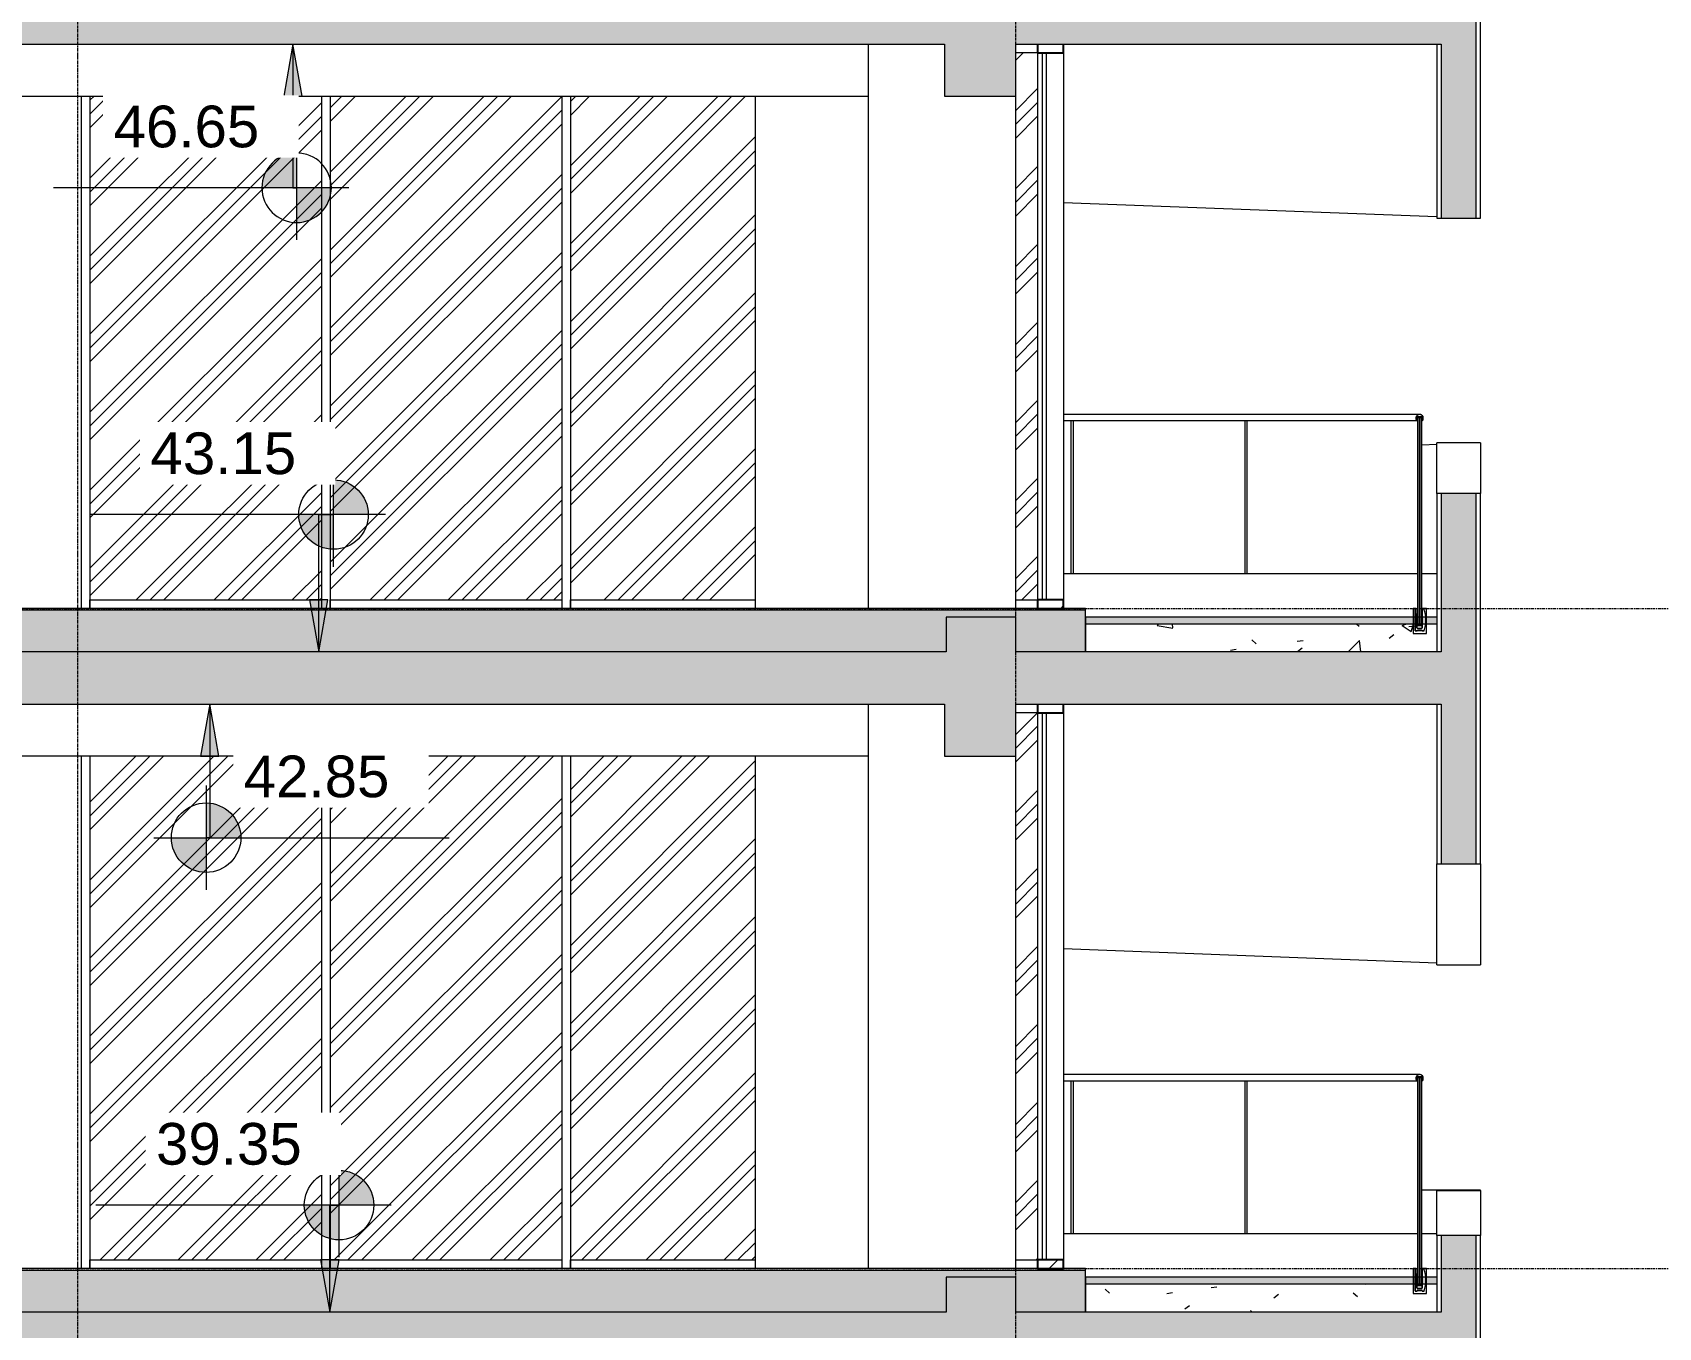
# Model space of a CAD drawing. Header units: millimetres. Extents: x 78096 to 288885, y -20632 to 149556.
# Drawn here: x 236075 to 245434, y 103761 to 111216 of the extents above; entities that cross this region are included whole.
import ezdxf

# ---------------------------------------------------------------- set-up
doc = ezdxf.new("R2010")
doc.units = ezdxf.units.MM
doc.linetypes.add('Centre', pattern=[31.75, 6.35, -4.7625, 15.875, -4.7625])
doc.linetypes.add('Grid Line', pattern=[22.225, 12.7, -3.175, 3.175, -3.175])
for name, color, linetype, lineweight in [('A-DETL', 90, 'Continuous', 9), ('A-DETL-GENF', 92, 'Continuous', 9), ('A-FLOR', 192, 'Continuous', 9), ('A-FLOR-FNSH', 192, 'Continuous', 35), ('A-FLOR-HRAL', 11, 'Continuous', 9), ('A-FLOR-LEVL', 51, 'Continuous', 9), ('A-FLOR-MCUT', 51, 'Continuous', 9), ('A-FLOR-PATT', 8, 'Continuous', 35), ('A-GLAZ-CURT', 52, 'Continuous', 9), ('A-GLAZ-CWMG', 51, 'Continuous', 9), ('A-WALL', 113, 'Continuous', 9), ('A-WALL-FNSH', 113, 'Continuous', 25), ('G-ANNO-DIMS', 111, 'Continuous', 9), ('I-WALL', 2, 'Continuous', 9), ('S-BEAM', 12, 'Continuous', 9), ('S-COLS', 52, 'Continuous', 9), ('S-GRID', 1, 'Continuous', 9)]:
    doc.layers.add(name, color=color, linetype=linetype, lineweight=lineweight)
doc.styles.add('Arial_5', font='arial.ttf', dxfattribs={"height": 240})
pattern_1 = [(45, (5066.1, 117385), (-169.7056, 169.7056), [])]
pattern_2 = [(45, (5066.1, 117385), (-224.5064, 224.5064), []), (45, (5145.46, 117385), (0, 449.013), []), (45, (4986.7, 117385), (0, 449.013), [])]
pattern_3 = [(0, (230762.54, 117385), (812.8, 203.2), [33.528, -576.072, 33.528, -576.072, -3251.2]), (0, (230762.54, 117385), (812.8, 203.2), [-1219.2, 33.528, -1185.672, 33.528, -576.072, -1422.4]), (0, (230762.54, 117385), (812.8, 203.2), [-3048, 33.528, -372.872, 33.528, -982.472]), (120, (231067.34, 117486.6), (-582.3764, 602.3054), [33.528, -576.072, 33.528, -3827.272]), (120, (231067.34, 117486.6), (-582.3764, 602.3054), [-643.128, -576.072, 33.528, -1185.672, -2032]), (120, (231067.34, 117486.6), (-582.3764, 602.3054), [-2438.4, 33.528, -576.072, 33.528, -1388.872]), (120, (231067.34, 117486.6), (-582.3764, 602.3054), [-3081.528, -372.872, 33.528, -982.472]), (240, (231168.94, 117893), (-230.4236, -805.5054), [33.528, -576.072, 33.528, -3827.272]), (240, (231168.94, 117893), (-230.4236, -805.5054), [-643.128, -576.072, 33.528, -1185.672, -2032]), (240, (231168.94, 117893), (-230.4236, -805.5054), [-2438.4, 33.528, -576.072, 33.528, -1388.872]), (240, (231168.94, 117893), (-230.4236, -805.5054), [-3081.528, -372.872, 33.528, -982.472])]
pattern_4 = [(50, (230762.54, 117385), (728.737, -63.756), [76.2, -838.2]), (355, (230762.54, 117385), (-140.972, 764.228), [60.96, -670.56]), (100.451, (230823.3, 117379.7), (587.77, 700.467), [64.76, -712.36]), (46.184, (230762.5, 117588.2), (1084.316, -168.17), [114.3, -1257.3]), (96.636, (230852.9, 117574.2), (949.61, 989.71), [97.14, -1068.54]), (351.184, (230762.5, 117588.2), (949.62, 989.7), [91.44, -1005.84]), (21, (230864.14, 117537.4), (606.458, -409.06), [76.2, -838.2]), (326, (230864.14, 117537.4), (247.208, 736.753), [60.96, -670.56]), (71.451, (230914.7, 117503.3), (853.668, 327.685), [64.76, -712.36]), (37.5, (230762.54, 117385), (12.3547, 338.22), [33.528, -628.904, 33.528, -647.192, -673.1]), (37.5, (230762.54, 117385), (12.3547, 338.22), [-1343.152, 33.528, -639.572]), (7.5, (230762.54, 117385), (267.279, 400.722), [33.528, -354.584, 33.528, -613.664, -256.54]), (7.5, (230762.54, 117385), (267.279, 400.722), [-1035.304, 33.528, -223.012]), (327.5, (230535.98, 117385), (542.3633, -22.9153), [33.528, -220.472, 33.528, -758.952, -1051.56]), (327.5, (230535.98, 117385), (542.3633, -22.9153), [-1046.48, 33.528, -1018.032]), (317.5, (230434.38, 117385), (592.517, 101.707), [33.528, -296.672, 33.528, -492.76, -746.76]), (317.5, (230434.38, 117385), (592.517, 101.707), [-856.488, 33.528, -713.232])]

# ---------------------------------------------------------------- blocks, each defined once
blk = doc.blocks.new('System Panel - Glazed-4387312-TOMH A-A')
at = {"layer": 'A-GLAZ-CURT', "lineweight": 18}
for p, q in [((16214.3, 99700), (16189.3, 99700)), ((16189.3, 99700), (16189.3, 96550)), ((16214.3, 96550), (16214.3, 99700)), ((16189.3, 96550), (16214.3, 96550))]:
    blk.add_line(p, q, dxfattribs=at)
blk = doc.blocks.new('Rectangular Mullion - 50 x 150mm ALUMINIUM-V28-TOMH A-A')
at = {"layer": 'A-GLAZ-CWMG'}
h = blk.add_hatch(dxfattribs=at)
h.set_pattern_fill('FP_6', color=256, style=0, pattern_type=2)
h.set_pattern_definition(pattern_1)
h.paths.add_polyline_path([(16313.8, 104100), (16313.8, 104150), (16163.8, 104150), (16163.8, 104100)])
at = {"layer": 'A-GLAZ-CWMG', "lineweight": 25}
for p, q in [((16313.8, 104150), (16163.8, 104150)), ((16163.8, 104150), (16163.8, 104100)), ((16163.8, 104100), (16313.8, 104100)), ((16313.8, 104100), (16313.8, 104150))]:
    blk.add_line(p, q, dxfattribs=at)
blk = doc.blocks.new('Rectangular Mullion - 50 x 150mm ALUMINIUM-4375750-TOMH A-A')
at = {"layer": 'A-GLAZ-CWMG'}
for p, q in [((16163.8, 99700), (16163.8, 96550)), ((16313.8, 99700), (16313.8, 96550))]:
    blk.add_line(p, q, dxfattribs=at)
blk = doc.blocks.new('System Panel - Glazed-V29-TOMH A-A')
at = {"layer": 'A-GLAZ-CURT'}
h = blk.add_hatch(dxfattribs=at)
h.set_pattern_fill('FP_4', color=9, style=0, pattern_type=2)
h.set_pattern_definition(pattern_2)
h.paths.add_polyline_path([(16163.8, 104150), (16163.8, 107300), (16037.9, 107300), (16037.9, 104150)])
blk = doc.blocks.new('System Panel - Glazed-V30-TOMH A-A')
at = {"layer": 'A-GLAZ-CURT'}
h = blk.add_hatch(dxfattribs=at)
h.set_pattern_fill('FP_4', color=9, style=0, pattern_type=2)
h.set_pattern_definition(pattern_2)
h.paths.add_polyline_path([(13538.6, 104150), (14537.9, 104150), (14537.9, 107050), (13474.3, 107050), (13474.3, 104150)])
blk = doc.blocks.new('System Panel - Glazed-V31-TOMH A-A')
at = {"layer": 'A-GLAZ-CURT'}
h = blk.add_hatch(dxfattribs=at)
h.set_pattern_fill('FP_4', color=9, style=0, pattern_type=2)
h.set_pattern_definition(pattern_2)
h.paths.add_polyline_path([(13424.3, 104150), (13424.3, 107050), (12091.1, 107050), (12091.1, 104150), (13135, 104150)])
blk = doc.blocks.new('System Panel - Glazed-V32-TOMH A-A')
at = {"layer": 'A-GLAZ-CURT'}
h = blk.add_hatch(dxfattribs=at)
h.set_pattern_fill('FP_4', color=9, style=0, pattern_type=2)
h.set_pattern_definition(pattern_2)
h.paths.add_polyline_path([(11520.4, 104150), (12041.1, 104150), (12041.1, 107050), (10707.9, 107050), (10707.9, 104150), (11116.7, 104150)])
blk = doc.blocks.new('Rectangular Mullion - 50 x 150mm ALUMINIUM-4387287-TOMH A-A')
at = {"layer": 'A-GLAZ-CWMG'}
blk.add_line((16037.9, 96550), (16163.8, 96550), dxfattribs=at)
blk = doc.blocks.new('Rectangular Mullion - 50 x 150mm ALUMINIUM-4387288-TOMH A-A')
at = {"layer": 'A-GLAZ-CWMG'}
for p, q in [((13474.3, 96500), (13474.3, 96550)), ((13474.3, 96550), (14537.9, 96550))]:
    blk.add_line(p, q, dxfattribs=at)
blk = doc.blocks.new('Rectangular Mullion - 50 x 150mm ALUMINIUM-V13-TOMH A-A')
at = {"layer": 'A-GLAZ-CWMG'}
for p, q in [((12091.1, 96500), (12091.1, 96550)), ((12091.1, 96550), (13424.3, 96550)), ((13424.3, 96550), (13424.3, 96500))]:
    blk.add_line(p, q, dxfattribs=at)
blk = doc.blocks.new('Rectangular Mullion - 50 x 150mm ALUMINIUM-4375762-TOMH A-A')
at = {"layer": 'A-GLAZ-CWMG'}
blk.add_line((10707.9, 99450), (10707.9, 96500), dxfattribs=at)
blk = doc.blocks.new('Rectangular Mullion - 50 x 150mm ALUMINIUM-V14-TOMH A-A')
at = {"layer": 'A-GLAZ-CWMG'}
for p, q in [((13424.3, 99450), (13424.3, 96500)), ((13474.3, 99450), (13474.3, 96500))]:
    blk.add_line(p, q, dxfattribs=at)
blk = doc.blocks.new('Rectangular Mullion - 50 x 150mm ALUMINIUM-V37-TOMH A-A')
at = {"layer": 'A-GLAZ-CWMG'}
h = blk.add_hatch(dxfattribs=at)
h.set_pattern_fill('FP_6', color=256, style=0, pattern_type=2)
h.set_pattern_definition(pattern_1)
h.paths.add_polyline_path([(16313.8, 107900), (16313.8, 107950), (16163.8, 107950), (16163.8, 107900)])
at = {"layer": 'A-GLAZ-CWMG', "lineweight": 25}
for p, q in [((16313.8, 107950), (16163.8, 107950)), ((16163.8, 107950), (16163.8, 107900)), ((16313.8, 107900), (16313.8, 107950)), ((16163.8, 107900), (16313.8, 107900))]:
    blk.add_line(p, q, dxfattribs=at)
blk = doc.blocks.new('System Panel - Glazed-V38-TOMH A-A')
at = {"layer": 'A-GLAZ-CURT'}
h = blk.add_hatch(dxfattribs=at)
h.set_pattern_fill('FP_4', color=9, style=0, pattern_type=2)
h.set_pattern_definition(pattern_2)
h.paths.add_polyline_path([(16163.8, 107950), (16163.8, 111100), (16037.9, 111100), (16037.9, 107950)])
blk = doc.blocks.new('System Panel - Glazed-V39-TOMH A-A')
at = {"layer": 'A-GLAZ-CURT'}
h = blk.add_hatch(dxfattribs=at)
h.set_pattern_fill('FP_4', color=9, style=0, pattern_type=2)
h.set_pattern_definition(pattern_2)
h.paths.add_polyline_path([(13538.6, 107950), (14537.9, 107950), (14537.9, 110850), (13474.3, 110850), (13474.3, 107950)])
blk = doc.blocks.new('System Panel - Glazed-V40-TOMH A-A')
at = {"layer": 'A-GLAZ-CURT'}
h = blk.add_hatch(dxfattribs=at)
h.set_pattern_fill('FP_4', color=9, style=0, pattern_type=2)
h.set_pattern_definition(pattern_2)
h.paths.add_polyline_path([(13135, 107950), (13424.3, 107950), (13424.3, 110850), (12091.1, 110850), (12091.1, 107950), (12731.3, 107950)])
blk = doc.blocks.new('System Panel - Glazed-V41-TOMH A-A')
at = {"layer": 'A-GLAZ-CURT'}
h = blk.add_hatch(dxfattribs=at)
h.set_pattern_fill('FP_4', color=9, style=0, pattern_type=2)
h.set_pattern_definition(pattern_2)
h.paths.add_polyline_path([(11520.4, 107950), (12041.1, 107950), (12041.1, 110850), (10707.9, 110850), (10707.9, 107950), (11116.7, 107950)])
blk = doc.blocks.new('Rectangular Mullion - 50 x 150mm ALUMINIUM-V110-TOMH A-A')
at = {"layer": 'A-GLAZ-CWMG', "lineweight": 25}
for p, q in [((16163.8, 107350), (16163.8, 107300)), ((16163.8, 107300), (16313.8, 107300)), ((16313.8, 107300), (16313.8, 107350))]:
    blk.add_line(p, q, dxfattribs=at)
blk = doc.blocks.new('Rectangular Mullion - 50 x 150mm ALUMINIUM-4387290-TOMH A-A')
at = {"layer": 'A-GLAZ-CWMG'}
blk.add_line((16163.8, 103500), (16037.9, 103500), dxfattribs=at)
blk = doc.blocks.new('Rectangular Mullion - 50 x 150mm ALUMINIUM-V111-TOMH A-A')
at = {"layer": 'A-GLAZ-CWMG', "lineweight": 25}
for p, q in [((16163.8, 111150), (16163.8, 111100)), ((16313.8, 111100), (16313.8, 111150)), ((16163.8, 111100), (16313.8, 111100))]:
    blk.add_line(p, q, dxfattribs=at)
blk = doc.blocks.new('Direct Shape - Basic Wall_500 mm_8361574-4474120-TOMH A-A')
at = {"layer": 'A-WALL', "lineweight": 18}
for p, q in [((14537.9, 110850), (14537.9, 107900)), ((14537.9, 107050), (14537.9, 104100))]:
    blk.add_line(p, q, dxfattribs=at)
blk = doc.blocks.new('Direct Shape - Basic Wall_400 mm_8363447-4474146-TOMH A-A')
at = {"layer": 'A-WALL', "lineweight": 18}
for p, q in [((10657.9, 110850), (10657.9, 107900)), ((10657.9, 107050), (10657.9, 104100))]:
    blk.add_line(p, q, dxfattribs=at)
blk = doc.blocks.new('Direct Shape - The_HUB-4475646-TOMH A-A')
at = {"layer": 'S-BEAM'}
blk.add_line((15187.9, 107050), (4413, 107050), dxfattribs=at)
blk = doc.blocks.new('Direct Shape - M_Concrete-Rectangular Beam_70x70_8370140-4474212-TOMH A-A')
blk.add_blockref('Direct Shape - The_HUB-4475646-TOMH A-A', (0, 0))
blk = doc.blocks.new('Direct Shape - Floor_300mm_8370201-4474300-TOMH A-A')
at = {"layer": 'A-FLOR', "lineweight": 18}
blk.add_line((18688, 107350), (18688, 107650), dxfattribs=at)
blk = doc.blocks.new('Direct Shape - Floor_300mm_8387347-4474387-TOMH A-A')
at = {"layer": 'A-FLOR', "lineweight": 18}
blk.add_line((18688, 103550), (18688, 103850), dxfattribs=at)
blk = doc.blocks.new('Direct Shape - The_HUB-4475739-TOMH A-A')
at = {"layer": 'S-BEAM'}
blk.add_line((4413, 110850), (15187.9, 110850), dxfattribs=at)
blk = doc.blocks.new('Direct Shape - M_Concrete-Rectangular Beam_70x70_8392465-4474543-TOMH A-A')
blk.add_blockref('Direct Shape - The_HUB-4475739-TOMH A-A', (0, 0))
blk = doc.blocks.new('Direct Shape - Floor_300mm_8387721-4474563-TOMH A-A')
at = {"layer": 'A-FLOR', "lineweight": 18}
blk.add_line((18688, 111150), (18688, 111450), dxfattribs=at)
blk = doc.blocks.new('Railing - 25 mm-4663219-TOMH A-A')
at = {"layer": 'A-FLOR-HRAL'}
for p, q in [((17357.9, 96700), (17357.9, 97581.9)), ((17367.9, 97581.9), (17367.9, 96700))]:
    blk.add_line(p, q, dxfattribs=at)
blk = doc.blocks.new('Railing - Railing-4663380-TOMH A-A')
at = {"layer": 'A-FLOR-HRAL'}
for p, q in [((18362.9, 105217), (16313.8, 105217)), ((16313.8, 105181.9), (18346.7, 105181.9)), ((18345.1, 105204), (18343.5, 105204)), ((18347.8, 105182), (18348, 105182)), ((18379, 105181.9), (18375.5, 105181.9)), ((18376.4, 105182), (18376.5, 105182)), ((18379.2, 105181.9), (18379, 105181.9)), ((18326.6, 104100), (18326.4, 104100)), ((18338.7, 104100), (18338.9, 104100)), ((18376.4, 104096), (18376.6, 104096)), ((18376.4, 104094), (18376.6, 104094)), ((18378.2, 104098), (18378.4, 104098)), ((18378.2, 104094), (18378.4, 104094)), ((18378.9, 104100), (18378.7, 104100)), ((18381.7, 104098), (18381.8, 104098)), ((18381.7, 104096), (18381.8, 104096)), ((18384, 104100), (18384.2, 104100))]:
    blk.add_line(p, q, dxfattribs=at)
at = {"layer": 'A-FLOR-HRAL', "lineweight": 18}
for p, q in [((18346.9, 105181.9), (18346.9, 105202.5)), ((18347.1, 105203.2), (18347.1, 105183)), ((18378.2, 105204), (18347.9, 105204)), ((18348, 105182), (18349.6, 105182)), ((18348.4, 105204), (18377.7, 105204)), ((18362.6, 105200), (18350.6, 105200)), ((18350.6, 105200), (18350.6, 104003)), ((18350.6, 105185), (18350.6, 105200)), ((18350.6, 105200), (18375.6, 105200)), ((18350.6, 105183), (18350.6, 105185)), ((18363.6, 105200), (18362.6, 105200)), ((18362.6, 105200), (18362.6, 105199.2)), ((18362.6, 104004), (18362.6, 105200)), ((18362.6, 105199.2), (18363.6, 105199.2)), ((18363.6, 105199.2), (18363.6, 105200)), ((18375.6, 105200), (18363.6, 105200)), ((18363.6, 105200), (18363.6, 104004)), ((18375.6, 104003), (18375.6, 105200)), ((18375.6, 105200), (18375.6, 105185)), ((18375.6, 105185), (18375.6, 105183)), ((18376.5, 105182), (18378.1, 105182)), ((18379.1, 105183), (18379.1, 105203.2)), ((18379.2, 105202.5), (18379.2, 105181.9)), ((18326.6, 104100), (18326.6, 103957.2)), ((18338.9, 104100), (18326.6, 104100)), ((18337.9, 104100), (18337.9, 103971)), ((18342.9, 104100), (18337.9, 104100)), ((18337.9, 103971.5), (18337.9, 104099)), ((18347.7, 103989.3), (18342.9, 104100)), ((18381.8, 104096), (18376.6, 104096)), ((18376.6, 104096), (18376.6, 104094)), ((18376.6, 104094), (18378.4, 104094)), ((18378.4, 104099.5), (18378.4, 104098)), ((18378.4, 104098), (18381.8, 104098)), ((18378.4, 104094), (18378.4, 103989.5)), ((18384.2, 104100), (18378.9, 104100)), ((18381.8, 104098), (18381.8, 104096)), ((18403.4, 104100), (18384.2, 104100)), ((18403.4, 103957.2), (18403.4, 104100)), ((18378.4, 104003), (18347.7, 104003)), ((18347.7, 104003), (18347.7, 103989.5)), ((18350.6, 104003), (18375.6, 104003)), ((18363.6, 104004), (18362.6, 104004)), ((18378.4, 103989.5), (18378.4, 104003)), ((18326.6, 103957.2), (18403.4, 103957.2)), ((18337.9, 103971), (18348.1, 103971)), ((18347.6, 103971), (18338.4, 103971)), ((18348.1, 103971), (18348.1, 103973)), ((18348.1, 103973), (18378.1, 103973)), ((18348.1, 103972.5), (18348.1, 103971.5)), ((18377.6, 103973), (18348.6, 103973)), ((18352.2, 103985), (18373.9, 103985)), ((18373.9, 103985), (18352.2, 103985)), ((18378.1, 103973), (18378.1, 103971)), ((18378.1, 103971.5), (18378.1, 103972.5)), ((18378.1, 103971), (18388.2, 103971)), ((18388.1, 103971), (18378.6, 103971))]:
    blk.add_line(p, q, dxfattribs=at)
for centre, radius, start, end in [((18363.1, 105195.7), 21.3, 90, 220.5358), ((18363.1, 105195.7), 21.3, 319.4642, 90), ((18348.4, 105202.5), 1.5, 90, 180), ((18347.9, 105203.2), 0.85, 90, 180), ((18348, 105183), 0.951, 180, 270), ((18349.6, 105183), 0.972, 270, 360), ((18376.5, 105183), 0.972, 180, 270), ((18377.7, 105202.5), 1.5, 0, 90), ((18378.1, 105183), 0.951, 270, 360), ((18378.2, 105203.2), 0.85, 0, 90), ((18338.9, 104099), 1, 90, 180), ((18378.9, 104099.5), 0.5, 90, 180), ((18384.2, 104096), 4, 19.5039, 90), ((18384.2, 104096), 4, 19.5039, 90), ((18208.9, 104033.9), 190, 340.66732, 19.5039), ((18208.9, 104033.9), 190, 340.66732, 19.5039), ((18352.2, 103989.5), 4.5, 180, 270), ((18352.2, 103989.5), 4.5, 182.5, 270), ((18373.9, 103989.5), 4.5, 270, 360), ((18373.9, 103989.5), 4.5, 270, 360), ((18338.4, 103971.5), 0.5, 180, 270), ((18347.6, 103971.5), 0.5, 270, 360), ((18348.6, 103972.5), 0.5, 90, 180), ((18377.6, 103972.5), 0.5, 0, 90), ((18378.6, 103971.5), 0.5, 180, 270)]:
    blk.add_arc(centre, radius, start, end, dxfattribs=at)
at = {"layer": 'A-FLOR-HRAL'}
for points, knots in [([(18362.9, 105217), (18361.1, 105217), (18358.4, 105216.7), (18355, 105215.5), (18353, 105214.6), (18351.4, 105213.7), (18349.9, 105212.6), (18348.6, 105211.5), (18347.3, 105210.2), (18346.1, 105208.9), (18344.8, 105207), (18343.5, 105204.7), (18342.2, 105201.3), (18341.4, 105196.9), (18341.8, 105191.5), (18343.6, 105186.3), (18345.6, 105183.3), (18346.7, 105181.9)], [0, 0, 0, 0, 0.111111, 0.166667, 0.222222, 0.25, 0.277778, 0.333333, 0.361111, 0.388889, 0.444444, 0.5, 0.555556, 0.666667, 0.777778, 0.888889, 1, 1, 1, 1]), ([(18377.3, 105211.3), (18377.2, 105211.5), (18376.5, 105212), (18375.5, 105212.9), (18374.1, 105213.8), (18372.1, 105214.9), (18368.5, 105216.5), (18365.1, 105217), (18362.9, 105217)], [0.6716876, 0.6716876, 0.6716876, 0.6716876, 0.6875, 0.7222222, 0.7569444, 0.7916667, 0.8611111, 1, 1, 1, 1]), ([(18384.1, 105197.4), (18383.9, 105199), (18383.4, 105201.7), (18382.2, 105204.8), (18381.1, 105206.7), (18379.9, 105208.6), (18378.7, 105210), (18377.8, 105210.9), (18377.7, 105211)], [0.3456418, 0.3456418, 0.3456418, 0.3456418, 0.4444444, 0.5138889, 0.5486111, 0.5833333, 0.6527778, 0.6612852, 0.6612852, 0.6612852, 0.6612852]), ([(18346.9, 105182.7), (18346.9, 105182.6), (18347, 105182.5), (18347.1, 105182.3), (18347.2, 105182.2), (18347.4, 105182.1), (18347.5, 105182.1), (18347.6, 105182), (18347.8, 105182), (18347.8, 105182)], [0.1666667, 0.1666667, 0.1666667, 0.1666667, 0.3333333, 0.4583333, 0.5833333, 0.6666667, 0.75, 0.8333333, 1, 1, 1, 1]), ([(18349.4, 105182), (18349.5, 105182), (18349.6, 105182), (18349.8, 105182.1), (18349.9, 105182.1), (18350, 105182.2), (18350.2, 105182.3), (18350.3, 105182.5), (18350.4, 105182.7), (18350.4, 105182.9), (18350.4, 105183)], [0, 0, 0, 0, 0.166667, 0.25, 0.333333, 0.416667, 0.541667, 0.666667, 0.833333, 1, 1, 1, 1]), ([(18375.5, 105182.5), (18375.6, 105182.4), (18375.6, 105182.3), (18375.8, 105182.2), (18375.9, 105182.1), (18376, 105182.1), (18376.2, 105182), (18376.3, 105182), (18376.4, 105182)], [0.3333333, 0.3333333, 0.3333333, 0.3333333, 0.4583333, 0.5833333, 0.6666667, 0.75, 0.8333333, 1, 1, 1, 1]), ([(18377.9, 105182), (18378, 105182), (18378.1, 105182), (18378.3, 105182.1), (18378.4, 105182.1), (18378.5, 105182.2), (18378.7, 105182.3), (18378.8, 105182.5), (18378.9, 105182.7), (18378.9, 105182.9), (18378.9, 105183)], [0, 0, 0, 0, 0.166667, 0.25, 0.333333, 0.416667, 0.541667, 0.666667, 0.833333, 1, 1, 1, 1]), ([(18379.4, 105182.4), (18380.4, 105183.7), (18382.3, 105186.5), (18383.9, 105191.3), (18384.2, 105194.6), (18384.1, 105196.2)], [0.0128265, 0.0128265, 0.0128265, 0.0128265, 0.1111111, 0.2222222, 0.3205032, 0.3205032, 0.3205032, 0.3205032])]:
    blk.add_open_spline(points, degree=3, knots=knots, dxfattribs=at)
for p in [(-1000, 7600), (0, 7600)]:
    blk.add_blockref('Railing - 25 mm-4663219-TOMH A-A', p)
blk = doc.blocks.new('Railing - Railing-4663418-TOMH A-A')
at = {"layer": 'A-FLOR-HRAL'}
for p, q in [((18362.9, 109017), (16313.8, 109017)), ((16313.8, 108981.9), (18346.7, 108981.9)), ((18345.1, 109004), (18343.5, 109004)), ((18347.8, 108982), (18348, 108982)), ((18379, 108981.9), (18375.5, 108981.9)), ((18376.4, 108982), (18376.5, 108982)), ((18379.2, 108981.9), (18379, 108981.9)), ((18326.6, 107900), (18326.4, 107900)), ((18338.7, 107900), (18338.9, 107900)), ((18376.4, 107896), (18376.6, 107896)), ((18376.4, 107894), (18376.6, 107894)), ((18378.2, 107898), (18378.4, 107898)), ((18378.2, 107894), (18378.4, 107894)), ((18378.9, 107900), (18378.7, 107900)), ((18381.7, 107898), (18381.8, 107898)), ((18381.7, 107896), (18381.8, 107896)), ((18384, 107900), (18384.2, 107900))]:
    blk.add_line(p, q, dxfattribs=at)
at = {"layer": 'A-FLOR-HRAL', "lineweight": 18}
for p, q in [((18346.9, 108981.9), (18346.9, 109002.5)), ((18347.1, 109003.2), (18347.1, 108983)), ((18378.2, 109004), (18347.9, 109004)), ((18348, 108982), (18349.6, 108982)), ((18348.4, 109004), (18377.7, 109004)), ((18362.6, 109000), (18350.6, 109000)), ((18350.6, 109000), (18350.6, 107803)), ((18350.6, 108985), (18350.6, 109000)), ((18350.6, 109000), (18375.6, 109000)), ((18350.6, 108983), (18350.6, 108985)), ((18363.6, 109000), (18362.6, 109000)), ((18362.6, 109000), (18362.6, 108999.2)), ((18362.6, 107804), (18362.6, 109000)), ((18362.6, 108999.2), (18363.6, 108999.2)), ((18363.6, 108999.2), (18363.6, 109000)), ((18375.6, 109000), (18363.6, 109000)), ((18363.6, 109000), (18363.6, 107804)), ((18375.6, 107803), (18375.6, 109000)), ((18375.6, 109000), (18375.6, 108985)), ((18375.6, 108985), (18375.6, 108983)), ((18376.5, 108982), (18378.1, 108982)), ((18379.1, 108983), (18379.1, 109003.2)), ((18379.2, 109002.5), (18379.2, 108981.9)), ((18326.6, 107900), (18326.6, 107757.2)), ((18338.9, 107900), (18326.6, 107900)), ((18337.9, 107900), (18337.9, 107771)), ((18342.9, 107900), (18337.9, 107900)), ((18337.9, 107771.5), (18337.9, 107899)), ((18347.7, 107789.3), (18342.9, 107900)), ((18381.8, 107896), (18376.6, 107896)), ((18376.6, 107896), (18376.6, 107894)), ((18376.6, 107894), (18378.4, 107894)), ((18378.4, 107899.5), (18378.4, 107898)), ((18378.4, 107898), (18381.8, 107898)), ((18378.4, 107894), (18378.4, 107789.5)), ((18384.2, 107900), (18378.9, 107900)), ((18381.8, 107898), (18381.8, 107896)), ((18403.4, 107900), (18384.2, 107900)), ((18403.4, 107757.2), (18403.4, 107900)), ((18326.6, 107757.2), (18403.4, 107757.2)), ((18337.9, 107771), (18348.1, 107771)), ((18347.6, 107771), (18338.4, 107771)), ((18378.4, 107803), (18347.7, 107803)), ((18347.7, 107803), (18347.7, 107789.5)), ((18348.1, 107771), (18348.1, 107773)), ((18348.1, 107773), (18378.1, 107773)), ((18348.1, 107772.5), (18348.1, 107771.5)), ((18377.6, 107773), (18348.6, 107773)), ((18350.6, 107803), (18375.6, 107803)), ((18352.2, 107785), (18373.9, 107785)), ((18373.9, 107785), (18352.2, 107785)), ((18363.6, 107804), (18362.6, 107804)), ((18378.1, 107773), (18378.1, 107771)), ((18378.1, 107771.5), (18378.1, 107772.5)), ((18378.1, 107771), (18388.2, 107771)), ((18378.4, 107789.5), (18378.4, 107803)), ((18388.1, 107771), (18378.6, 107771))]:
    blk.add_line(p, q, dxfattribs=at)
for centre, radius, start, end in [((18363.1, 108995.7), 21.3, 90, 220.5358), ((18348.4, 109002.5), 1.5, 90, 180), ((18347.9, 109003.2), 0.85, 90, 180), ((18348, 108983), 0.951, 180, 270), ((18349.6, 108983), 0.972, 270, 360), ((18363.1, 108995.7), 21.3, 319.4642, 90), ((18376.5, 108983), 0.972, 180, 270), ((18377.7, 109002.5), 1.5, 0, 90), ((18378.1, 108983), 0.951, 270, 360), ((18378.2, 109003.2), 0.85, 0, 90), ((18338.9, 107899), 1, 90, 180), ((18378.9, 107899.5), 0.5, 90, 180), ((18384.2, 107896), 4, 19.5039, 90), ((18384.2, 107896), 4, 19.5039, 90), ((18208.9, 107833.9), 190, 340.66732, 19.5039), ((18208.9, 107833.9), 190, 340.66732, 19.5039), ((18338.4, 107771.5), 0.5, 180, 270), ((18347.6, 107771.5), 0.5, 270, 360), ((18352.2, 107789.5), 4.5, 180, 270), ((18352.2, 107789.5), 4.5, 182.5, 270), ((18348.6, 107772.5), 0.5, 90, 180), ((18373.9, 107789.5), 4.5, 270, 360), ((18373.9, 107789.5), 4.5, 270, 360), ((18377.6, 107772.5), 0.5, 0, 90), ((18378.6, 107771.5), 0.5, 180, 270)]:
    blk.add_arc(centre, radius, start, end, dxfattribs=at)
at = {"layer": 'A-FLOR-HRAL'}
for points, knots in [([(18362.9, 109017), (18361.1, 109017), (18358.4, 109016.7), (18355, 109015.5), (18353, 109014.6), (18351.4, 109013.7), (18349.9, 109012.6), (18348.6, 109011.5), (18347.3, 109010.2), (18346.1, 109008.9), (18344.8, 109007), (18343.5, 109004.7), (18342.2, 109001.3), (18341.4, 108996.9), (18341.8, 108991.5), (18343.6, 108986.3), (18345.6, 108983.3), (18346.7, 108981.9)], [0, 0, 0, 0, 0.111111, 0.166667, 0.222222, 0.25, 0.277778, 0.333333, 0.361111, 0.388889, 0.444444, 0.5, 0.555556, 0.666667, 0.777778, 0.888889, 1, 1, 1, 1]), ([(18346.9, 108982.7), (18346.9, 108982.6), (18347, 108982.5), (18347.1, 108982.3), (18347.2, 108982.2), (18347.4, 108982.1), (18347.5, 108982.1), (18347.6, 108982), (18347.8, 108982), (18347.8, 108982)], [0.1666667, 0.1666667, 0.1666667, 0.1666667, 0.3333333, 0.4583333, 0.5833333, 0.6666667, 0.75, 0.8333333, 1, 1, 1, 1]), ([(18349.4, 108982), (18349.5, 108982), (18349.6, 108982), (18349.8, 108982.1), (18349.9, 108982.1), (18350, 108982.2), (18350.2, 108982.3), (18350.3, 108982.5), (18350.4, 108982.7), (18350.4, 108982.9), (18350.4, 108983)], [0, 0, 0, 0, 0.166667, 0.25, 0.333333, 0.416667, 0.541667, 0.666667, 0.833333, 1, 1, 1, 1]), ([(18377.3, 109011.3), (18377.2, 109011.5), (18376.5, 109012), (18375.5, 109012.9), (18374.1, 109013.8), (18372.1, 109014.9), (18368.5, 109016.5), (18365.1, 109017), (18362.9, 109017)], [0.6716876, 0.6716876, 0.6716876, 0.6716876, 0.6875, 0.7222222, 0.7569444, 0.7916667, 0.8611111, 1, 1, 1, 1]), ([(18375.5, 108982.5), (18375.6, 108982.4), (18375.6, 108982.3), (18375.8, 108982.2), (18375.9, 108982.1), (18376, 108982.1), (18376.2, 108982), (18376.3, 108982), (18376.4, 108982)], [0.3333333, 0.3333333, 0.3333333, 0.3333333, 0.4583333, 0.5833333, 0.6666667, 0.75, 0.8333333, 1, 1, 1, 1]), ([(18384.1, 108997.4), (18383.9, 108999), (18383.4, 109001.7), (18382.2, 109004.8), (18381.1, 109006.7), (18379.9, 109008.6), (18378.7, 109010), (18377.8, 109010.9), (18377.7, 109011)], [0.3456418, 0.3456418, 0.3456418, 0.3456418, 0.4444444, 0.5138889, 0.5486111, 0.5833333, 0.6527778, 0.6612852, 0.6612852, 0.6612852, 0.6612852]), ([(18377.9, 108982), (18378, 108982), (18378.1, 108982), (18378.3, 108982.1), (18378.4, 108982.1), (18378.5, 108982.2), (18378.7, 108982.3), (18378.8, 108982.5), (18378.9, 108982.7), (18378.9, 108982.9), (18378.9, 108983)], [0, 0, 0, 0, 0.166667, 0.25, 0.333333, 0.416667, 0.541667, 0.666667, 0.833333, 1, 1, 1, 1]), ([(18379.4, 108982.4), (18380.4, 108983.7), (18382.3, 108986.5), (18383.9, 108991.3), (18384.2, 108994.6), (18384.1, 108996.2)], [0.0128265, 0.0128265, 0.0128265, 0.0128265, 0.1111111, 0.2222222, 0.3205032, 0.3205032, 0.3205032, 0.3205032])]:
    blk.add_open_spline(points, degree=3, knots=knots, dxfattribs=at)
for p in [(-1000, 11400), (0, 11400)]:
    blk.add_blockref('Railing - 25 mm-4663219-TOMH A-A', p)
blk = doc.blocks.new('Spot Elevations - M_Spot Elevation - Target Filled-23738-TOMH A-A')
at = {"layer": 'G-ANNO-DIMS'}
h = blk.add_hatch(color=256, dxfattribs=at)
edge = h.paths.add_edge_path()
edge.add_line((24621.6, 83516.9), (24821.6, 83516.9))
edge.add_arc((24621.6, 83516.9), 200, 0, 90)
edge.add_line((24621.6, 83716.9), (24621.6, 83516.9))
h = blk.add_hatch(color=256, dxfattribs=at)
edge = h.paths.add_edge_path()
edge.add_line((24621.6, 83516.9), (24421.6, 83516.9))
edge.add_arc((24621.6, 83516.9), 200, 180, 270)
edge.add_line((24621.6, 83316.9), (24621.6, 83516.9))
for p, q in [((24621.6, 83216.9), (24621.6, 83816.9)), ((24921.6, 83516.9), (23221.6, 83516.9))]:
    blk.add_line(p, q, dxfattribs=at)
blk.add_circle((24621.6, 83516.9), 200, dxfattribs=at)

msp = doc.modelspace()

# ---------------------------------------------------------------- hatches: boundary and pattern name
at = {"layer": 'A-DETL-GENF'}
h = msp.add_hatch(dxfattribs=at)
h.set_pattern_fill('FP_7', color=50, style=0, pattern_type=2)
h.set_pattern_definition(pattern_4)
h.paths.add_polyline_path([(244384.346, 110148.125), (244384.346, 111700), (244184.346, 111700), (244184.346, 111450), (241734.387, 111450), (241734.387, 111650), (241334.387, 111650), (241334.387, 111450), (230084.458, 111450), (230084.458, 111150), (241324.621, 111150), (241324.621, 110850), (241734.387, 110850), (241734.387, 111150), (244184.346, 111150), (244184.346, 110148.125)])
h.paths.add_polyline_path([(212234.399, 110850), (212234.399, 111150), (217784.412, 111150), (217784.412, 111450), (212234.399, 111450), (212234.399, 111650), (211834.399, 111650), (211834.399, 111450), (207534.458, 111450), (207534.458, 111900), (207334.458, 111900), (207334.458, 111150), (211834.399, 111150), (211834.399, 110850), (212190.132, 110850)])
h.paths.add_polyline_path([(227584.412, 111150), (229484.553, 111150), (229484.553, 111450), (227584.412, 111450), (227584.412, 111441.514)])
h.paths.add_polyline_path([(229684.27, 111150), (229684.458, 111150), (229684.27, 111396.963)])
h = msp.add_hatch(dxfattribs=at)
h.set_pattern_fill('FP_7', color=50, style=0, pattern_type=2)
h.set_pattern_definition(pattern_4)
h.paths.add_polyline_path([(244184.346, 106429.689), (244384.346, 106429.689), (244384.346, 108562.207), (244184.346, 108562.207), (244184.346, 107650), (241734.387, 107650), (241734.387, 107850), (241334.387, 107850), (241334.387, 107650), (230084.458, 107650), (230084.458, 107350), (241324.621, 107350), (241324.621, 107050), (241734.387, 107050), (241734.387, 107350), (244184.346, 107350)])
h.paths.add_polyline_path([(212234.399, 107050), (212234.399, 107350), (217784.412, 107350), (217784.412, 107650), (212234.399, 107650), (212234.399, 107850), (211834.399, 107850), (211834.399, 107650), (207534.458, 107650), (207534.458, 108100), (207334.458, 108100), (207334.458, 107350), (211834.399, 107350), (211834.399, 107050), (212190.132, 107050)])
h.paths.add_polyline_path([(227584.412, 107350), (229484.553, 107350), (229484.553, 107650), (227584.412, 107650), (227584.412, 107378.744)])
h.paths.add_polyline_path([(229684.27, 107350), (229684.458, 107350), (229684.27, 107378.744)])
h = msp.add_hatch(dxfattribs=at)
h.set_pattern_fill('FP_7', color=50, style=0, pattern_type=2)
h.set_pattern_definition(pattern_4)
h.paths.add_polyline_path([(244184.346, 102184.219), (244384.346, 102184.219), (244384.346, 104290.722), (244184.346, 104290.722), (244184.346, 103850), (241734.387, 103850), (241734.387, 104050), (241334.387, 104050), (241334.387, 103850), (230084.458, 103850), (230084.458, 103550), (241324.621, 103550), (241324.621, 103250), (241734.387, 103250), (241734.387, 103550), (244184.346, 103550), (244184.346, 102354.191)])
h.paths.add_polyline_path([(211834.399, 103250), (212234.399, 103250), (212234.399, 103550), (217784.412, 103550), (217784.412, 103850), (212234.399, 103850), (212234.399, 104050), (211834.399, 104050), (211834.399, 103850), (207534.458, 103850), (207534.458, 104300), (207334.458, 104300), (207334.458, 103550), (211834.399, 103550)])
h.paths.add_polyline_path([(227584.412, 103550), (229484.553, 103550), (229484.553, 103850), (227584.412, 103850), (227584.412, 103610.329)])
h.paths.add_polyline_path([(229684.27, 103550), (229684.458, 103550), (229684.27, 103610.329)])
at = {"layer": 'A-FLOR-PATT', "lineweight": 9}
h = msp.add_hatch(dxfattribs=at)
h.set_pattern_fill('FP_2', color=256, style=0, pattern_type=2)
h.set_pattern_definition(pattern_3)
h.paths.add_polyline_path([(217437.661, 107650), (217784.412, 107650.12), (217784.412, 107890), (216584.346, 107890), (216584.346, 107650), (217034.005, 107650)])
h.paths.add_polyline_path([(228740.031, 107650), (229484.553, 107650), (229484.553, 107890), (227584.424, 107890), (227584.424, 107650), (228336.374, 107650)])
h.paths.add_polyline_path([(212234.399, 107650), (216484.346, 107650), (216484.346, 107890), (212034.345, 107890), (212034.345, 107850), (212234.399, 107850), (212234.399, 107660.85)])
h.paths.add_polyline_path([(242135.279, 107650), (242135.279, 107890), (230084.458, 107890), (230084.458, 107650), (241334.387, 107650), (241334.387, 107850), (241734.387, 107850), (241734.387, 107650), (242060.681, 107650)])
h.paths.add_polyline_path([(229684.27, 107650), (229684.458, 107650), (229684.27, 107692.779)])
h.paths.add_polyline_path([(224384.412, 107650), (224384.412, 107890), (222834.424, 107890), (222834.424, 107650), (224299.814, 107650)])
h.paths.add_polyline_path([(218184.424, 107650), (218209.424, 107650), (218209.424, 107890), (218184.424, 107890), (218184.424, 107692.779)])
at = {"layer": 'A-FLOR-PATT'}
for points in [[(244078.961, 107810), (244159.346, 107810), (244159.346, 107850), (242135.279, 107850), (242135.279, 107810), (243675.305, 107810)], [(244078.961, 104010), (244159.346, 104010), (244159.346, 104050), (242135.279, 104050), (242135.279, 104010), (243675.305, 104010)]]:
    msp.add_hatch(color=256, dxfattribs=at).paths.add_polyline_path(points)
at = {"layer": 'A-FLOR-PATT', "lineweight": 9}
h = msp.add_hatch(dxfattribs=at)
h.set_pattern_fill('FP_7', color=256, style=0, pattern_type=2)
h.set_pattern_definition(pattern_4)
h.paths.add_polyline_path([(243271.649, 107650), (244159.346, 107650), (244159.346, 107810), (242135.279, 107810), (242135.279, 107650), (242867.993, 107650)])
h = msp.add_hatch(dxfattribs=at)
h.set_pattern_fill('FP_2', color=256, style=0, pattern_type=2)
h.set_pattern_definition(pattern_3)
h.paths.add_polyline_path([(229484.553, 103850), (229484.553, 104090), (227584.424, 104090), (227584.424, 103850), (229143.687, 103850)])
h.paths.add_polyline_path([(212234.399, 103850), (216484.346, 103850), (216484.346, 104090), (212034.345, 104090), (212034.345, 104050), (212234.399, 104050), (212234.399, 103860.85)])
h.paths.add_polyline_path([(242135.279, 103850), (242135.279, 104090), (230084.458, 104090), (230084.458, 103850), (241334.387, 103850), (241334.387, 104050), (241734.387, 104050), (241734.387, 103850), (242060.681, 103850)])
h.paths.add_polyline_path([(229684.27, 103850), (229684.458, 103850), (229684.27, 103924.364)])
h.paths.add_polyline_path([(216584.346, 103850), (217784.412, 103850.12), (217784.412, 104090), (216584.346, 104090), (216584.346, 103924.364)])
h.paths.add_polyline_path([(224384.412, 103850), (224384.412, 104090), (222834.424, 104090), (222834.424, 103850), (224299.814, 103850)])
h.paths.add_polyline_path([(218184.424, 103850), (218209.424, 103850), (218209.424, 104090), (218184.424, 104090), (218184.424, 103924.364)])
h = msp.add_hatch(dxfattribs=at)
h.set_pattern_fill('FP_7', color=256, style=0, pattern_type=2)
h.set_pattern_definition(pattern_4)
h.paths.add_polyline_path([(243271.649, 103850), (244159.346, 103850), (244159.346, 104010), (242135.279, 104010), (242135.279, 103850), (242867.993, 103850)])
at = {"layer": 'G-ANNO-DIMS'}
for points in [[(237573.369, 111150), (237520.471, 110850), (237626.267, 110850)], [(237722.181, 107650), (237775.079, 107950), (237669.283, 107950)], [(237095.046, 107350), (237042.148, 107050), (237147.944, 107050)], [(237785.957, 103850), (237838.856, 104150), (237733.059, 104150)]]:
    msp.add_hatch(color=256, dxfattribs=at).paths.add_polyline_path(points)

# ---------------------------------------------------------------- linework, layer by layer
at = {"layer": 'A-DETL', "lineweight": 18}
for p, q in [((244384.346, 111150), (244384.346, 111450)), ((230084.458, 111150), (241324.621, 111150)), ((241324.621, 111150), (241324.621, 110850)), ((241734.387, 111150), (244184.346, 111150)), ((241734.387, 110850), (241734.387, 111150)), ((244184.346, 111150), (244184.346, 110148.125)), ((244384.346, 110148.125), (244384.346, 111150)), ((241324.621, 110850), (241734.387, 110850)), ((244184.346, 110148.125), (244384.346, 110148.125)), ((244384.346, 108562.207), (244184.346, 108562.207)), ((244184.346, 108562.207), (244184.346, 107650)), ((244384.346, 107650), (244384.346, 108562.207)), ((241734.387, 107850), (241334.387, 107850)), ((241334.387, 107850), (241334.387, 107650)), ((241734.387, 107650), (241734.387, 107850)), ((241334.387, 107650), (230084.458, 107650)), ((244184.346, 107650), (241734.387, 107650)), ((244384.346, 107350), (244384.346, 107650)), ((230084.458, 107350), (241324.621, 107350)), ((241324.621, 107350), (241324.621, 107050)), ((241734.387, 107350), (244184.346, 107350)), ((241734.387, 107050), (241734.387, 107350)), ((244184.346, 107350), (244184.346, 106429.689)), ((244384.346, 106429.689), (244384.346, 107350)), ((241324.621, 107050), (241734.387, 107050)), ((244184.346, 106429.689), (244384.346, 106429.689)), ((244384.346, 104290.722), (244184.346, 104290.722)), ((244184.346, 104290.722), (244184.346, 103850)), ((244384.346, 103850), (244384.346, 104290.722)), ((241734.387, 104050), (241334.387, 104050)), ((241334.387, 104050), (241334.387, 103850)), ((241734.387, 103850), (241734.387, 104050)), ((241334.387, 103850), (230084.458, 103850)), ((244184.346, 103850), (241734.387, 103850)), ((244384.346, 103550), (244384.346, 103850))]:
    msp.add_line(p, q, dxfattribs=at)
at = {"layer": 'A-FLOR-FNSH', "color": 7, "lineweight": 18}
for p, q in [((242135.279, 107900), (230084.458, 107900)), ((242135.279, 107650), (242135.279, 107900)), ((244159.346, 107850), (242135.279, 107850)), ((242135.279, 107850), (242135.279, 107650)), ((242135.279, 104100), (230084.458, 104100)), ((242135.279, 103850), (242135.279, 104100)), ((244159.346, 104050), (242135.279, 104050)), ((242135.279, 104050), (242135.279, 103850))]:
    msp.add_line(p, q, dxfattribs=at)
at = {"layer": 'A-FLOR-LEVL', "linetype": 'Centre'}
for p, q in [((192334.611, 107900), (278486.268, 107900)), ((192334.611, 104100), (278486.268, 104100))]:
    msp.add_line(p, q, dxfattribs=at)
at = {"layer": 'A-FLOR-MCUT', "lineweight": 18}
for p, q in [((242135.279, 107890), (230084.458, 107890)), ((244159.346, 107810), (242135.279, 107810)), ((242135.279, 104090), (230084.458, 104090)), ((244159.346, 104010), (242135.279, 104010))]:
    msp.add_line(p, q, dxfattribs=at)
at = {"layer": 'A-WALL', "lineweight": 18}
for p, q in [((244159.346, 108561.332), (244159.346, 108854.882)), ((244409.346, 108854.882), (244159.346, 108854.882)), ((244409.346, 108854.882), (244409.346, 108561.332)), ((244046.866, 108100), (242010.279, 108100)), ((244159.346, 108100), (244072.01, 108100)), ((244159.346, 105848.462), (244159.346, 106430.093)), ((244409.346, 106430.093), (244409.346, 105848.462)), ((244159.346, 105848.462), (244409.346, 105848.462)), ((244159.346, 104290.398), (244159.346, 104548.916)), ((244159.346, 104548.916), (244409.346, 104548.916)), ((244409.346, 104548.916), (244409.346, 104290.398)), ((244046.866, 104300), (242010.279, 104300)), ((244159.346, 104300), (244072.01, 104300))]:
    msp.add_line(p, q, dxfattribs=at)
at = {"layer": 'A-WALL-FNSH', "color": 7, "lineweight": 18}
for p, q in [((244409.346, 110148.125), (244409.346, 112150.006)), ((244159.346, 111150), (244159.346, 110148.125)), ((244159.346, 110148.125), (244184.346, 110148.125)), ((244384.346, 110148.125), (244409.346, 110148.125)), ((244159.346, 108561.332), (244159.346, 107650)), ((244184.346, 108561.332), (244159.346, 108561.332)), ((244409.346, 108561.332), (244384.346, 108561.332)), ((244409.346, 106430.093), (244409.346, 108561.332)), ((244159.346, 107350), (244159.346, 106430.093)), ((244159.346, 106430.093), (244184.346, 106430.093)), ((244384.346, 106430.093), (244409.346, 106430.093)), ((244159.346, 104290.398), (244159.346, 103850)), ((244184.346, 104290.398), (244159.346, 104290.398)), ((244409.346, 104290.398), (244384.346, 104290.398)), ((244409.346, 102181.159), (244409.346, 104290.398))]:
    msp.add_line(p, q, dxfattribs=at)
at = {"layer": 'G-ANNO-DIMS'}
for p, q in [((237573.369, 111150), (237520.471, 110850)), ((237626.267, 110850), (237573.369, 111150)), ((237573.369, 111150), (237573.369, 110322.288)), ((237520.471, 110850), (237626.267, 110850)), ((237573.369, 110322.288), (237594.628, 110322.288)), ((237722.181, 108440.883), (237807.216, 108440.883)), ((237722.181, 107650), (237722.181, 108440.883)), ((237775.079, 107950), (237669.283, 107950)), ((237669.283, 107950), (237722.181, 107650)), ((237722.181, 107650), (237775.079, 107950)), ((237095.046, 107350), (237042.148, 107050)), ((237147.944, 107050), (237095.046, 107350)), ((237095.046, 107350), (237095.046, 106580.738)), ((237042.148, 107050), (237147.944, 107050)), ((237095.046, 106580.738), (237073.787, 106580.738)), ((237785.957, 104465.486), (237839.104, 104465.486)), ((237785.957, 103850), (237785.957, 104465.486)), ((237838.856, 104150), (237733.059, 104150)), ((237733.059, 104150), (237785.957, 103850)), ((237785.957, 103850), (237838.856, 104150))]:
    msp.add_line(p, q, dxfattribs=at)
at = {"layer": 'I-WALL', "lineweight": 18}
for p, q in [((242010.279, 110238.523), (244159.346, 110156.687)), ((244159.346, 108844.253), (244072.01, 108840.963)), ((242010.279, 105942.096), (244159.346, 105861.198)), ((244409.346, 104550.841), (244072.01, 104550.841)), ((244409.346, 104548.916), (244409.346, 104550.841))]:
    msp.add_line(p, q, dxfattribs=at)
at = {"layer": 'S-COLS'}
for p, q in [((240884.387, 111150), (240884.387, 107900)), ((241734.387, 107900), (241734.387, 110850)), ((240884.387, 107350), (240884.387, 104100)), ((241734.387, 104100), (241734.387, 107050))]:
    msp.add_line(p, q, dxfattribs=at)
at = {"layer": 'S-GRID', "linetype": 'Grid Line'}
for p, q in [((236334.458, 78125.107), (236334.458, 148256.175)), ((241734.458, 78125.107), (241734.458, 148256.175))]:
    msp.add_line(p, q, dxfattribs=at)

# ---------------------------------------------------------------- block references
at = {"layer": 'A-FLOR', "lineweight": 18}
for name in ['Direct Shape - Floor_300mm_8387721-4474563-TOMH A-A', 'Direct Shape - Floor_300mm_8370201-4474300-TOMH A-A', 'Direct Shape - Floor_300mm_8387347-4474387-TOMH A-A']:
    msp.add_blockref(name, (225696.455, 0), dxfattribs=at)
at = {"layer": 'A-FLOR-HRAL'}
for name in ['Railing - Railing-4663418-TOMH A-A', 'Railing - Railing-4663380-TOMH A-A']:
    msp.add_blockref(name, (225696.455, 0), dxfattribs=at)
at = {"layer": 'A-GLAZ-CURT'}
for name, p in [('System Panel - Glazed-V38-TOMH A-A', (225696.455, 0)), ('System Panel - Glazed-4387312-TOMH A-A', (225696.455, 11400)), ('System Panel - Glazed-V41-TOMH A-A', (225696.455, 0)), ('System Panel - Glazed-V40-TOMH A-A', (225696.455, 0)), ('System Panel - Glazed-V39-TOMH A-A', (225696.455, 0)), ('System Panel - Glazed-V29-TOMH A-A', (225696.455, 0)), ('System Panel - Glazed-4387312-TOMH A-A', (225696.455, 7600)), ('System Panel - Glazed-V32-TOMH A-A', (225696.455, 0)), ('System Panel - Glazed-V31-TOMH A-A', (225696.455, 0)), ('System Panel - Glazed-V30-TOMH A-A', (225696.455, 0))]:
    msp.add_blockref(name, p, dxfattribs=at)
at = {"layer": 'A-GLAZ-CWMG'}
for name, p in [('Rectangular Mullion - 50 x 150mm ALUMINIUM-V111-TOMH A-A', (225696.455, 0)), ('Rectangular Mullion - 50 x 150mm ALUMINIUM-4387290-TOMH A-A', (225696.455, 7600)), ('Rectangular Mullion - 50 x 150mm ALUMINIUM-4375750-TOMH A-A', (225696.455, 11400)), ('Rectangular Mullion - 50 x 150mm ALUMINIUM-4375762-TOMH A-A', (225696.455, 11400)), ('Rectangular Mullion - 50 x 150mm ALUMINIUM-V14-TOMH A-A', (224313.274, 11400)), ('Rectangular Mullion - 50 x 150mm ALUMINIUM-V14-TOMH A-A', (225696.455, 11400)), ('Rectangular Mullion - 50 x 150mm ALUMINIUM-V13-TOMH A-A', (224313.274, 11400)), ('Rectangular Mullion - 50 x 150mm ALUMINIUM-V13-TOMH A-A', (225696.455, 11400)), ('Rectangular Mullion - 50 x 150mm ALUMINIUM-4387288-TOMH A-A', (225696.455, 11400)), ('Rectangular Mullion - 50 x 150mm ALUMINIUM-4387287-TOMH A-A', (225696.455, 11400)), ('Rectangular Mullion - 50 x 150mm ALUMINIUM-V37-TOMH A-A', (225696.455, 0)), ('Rectangular Mullion - 50 x 150mm ALUMINIUM-4387290-TOMH A-A', (225696.455, 3800)), ('Rectangular Mullion - 50 x 150mm ALUMINIUM-V110-TOMH A-A', (225696.455, 0)), ('Rectangular Mullion - 50 x 150mm ALUMINIUM-4375750-TOMH A-A', (225696.455, 7600)), ('Rectangular Mullion - 50 x 150mm ALUMINIUM-4375762-TOMH A-A', (225696.455, 7600)), ('Rectangular Mullion - 50 x 150mm ALUMINIUM-V14-TOMH A-A', (224313.274, 7600)), ('Rectangular Mullion - 50 x 150mm ALUMINIUM-V14-TOMH A-A', (225696.455, 7600)), ('Rectangular Mullion - 50 x 150mm ALUMINIUM-V13-TOMH A-A', (224313.274, 7600)), ('Rectangular Mullion - 50 x 150mm ALUMINIUM-V13-TOMH A-A', (225696.455, 7600)), ('Rectangular Mullion - 50 x 150mm ALUMINIUM-4387288-TOMH A-A', (225696.455, 7600)), ('Rectangular Mullion - 50 x 150mm ALUMINIUM-4387287-TOMH A-A', (225696.455, 7600)), ('Rectangular Mullion - 50 x 150mm ALUMINIUM-V28-TOMH A-A', (225696.455, 0))]:
    msp.add_blockref(name, p, dxfattribs=at)
at = {"layer": 'A-WALL', "lineweight": 18}
for name in ['Direct Shape - Basic Wall_400 mm_8363447-4474146-TOMH A-A', 'Direct Shape - Basic Wall_500 mm_8361574-4474120-TOMH A-A']:
    msp.add_blockref(name, (225696.455, 0), dxfattribs=at)
at = {"layer": 'G-ANNO-DIMS', "extrusion": (0, 0, -1), "rotation": 180}
msp.add_blockref('Spot Elevations - M_Spot Elevation - Target Filled-23738-TOMH A-A', (-212973.052, 193839.209), dxfattribs=at)
at = {"layer": 'G-ANNO-DIMS'}
for p in [(213185.64, 24923.963), (213217.528, 20948.565)]:
    msp.add_blockref('Spot Elevations - M_Spot Elevation - Target Filled-23738-TOMH A-A', p, dxfattribs=at)
at = {"layer": 'G-ANNO-DIMS', "rotation": 180}
msp.add_blockref('Spot Elevations - M_Spot Elevation - Target Filled-23738-TOMH A-A', (261695.364, 190097.658), dxfattribs=at)
at = {"layer": 'S-BEAM'}
for name in ['Direct Shape - M_Concrete-Rectangular Beam_70x70_8392465-4474543-TOMH A-A', 'Direct Shape - M_Concrete-Rectangular Beam_70x70_8370140-4474212-TOMH A-A']:
    msp.add_blockref(name, (225696.455, 0), dxfattribs=at)

# ---------------------------------------------------------------- next in the draw order: texts
at = {"layer": 'G-ANNO-DIMS', "char_height": 240, "width": 1004.89974, "attachment_point": 1, "line_spacing_factor": 0.941778, "style": 'Arial_5', "bg_fill": 3, "box_fill_scale": 1.25, "bg_fill_color": 256, "bg_fill_true_color": 13158600, "bg_fill_transparency": 0}
for s, insert in [('46.65', (236540.92, 110795.164)), ('43.15', (236753.508, 108913.76)), ('42.85', (237290.079, 107053.614)), ('39.35', (236785.396, 104938.362))]:
    msp.add_mtext(s, dxfattribs=dict(at, insert=insert))

doc.saveas('drawing.dxf')
